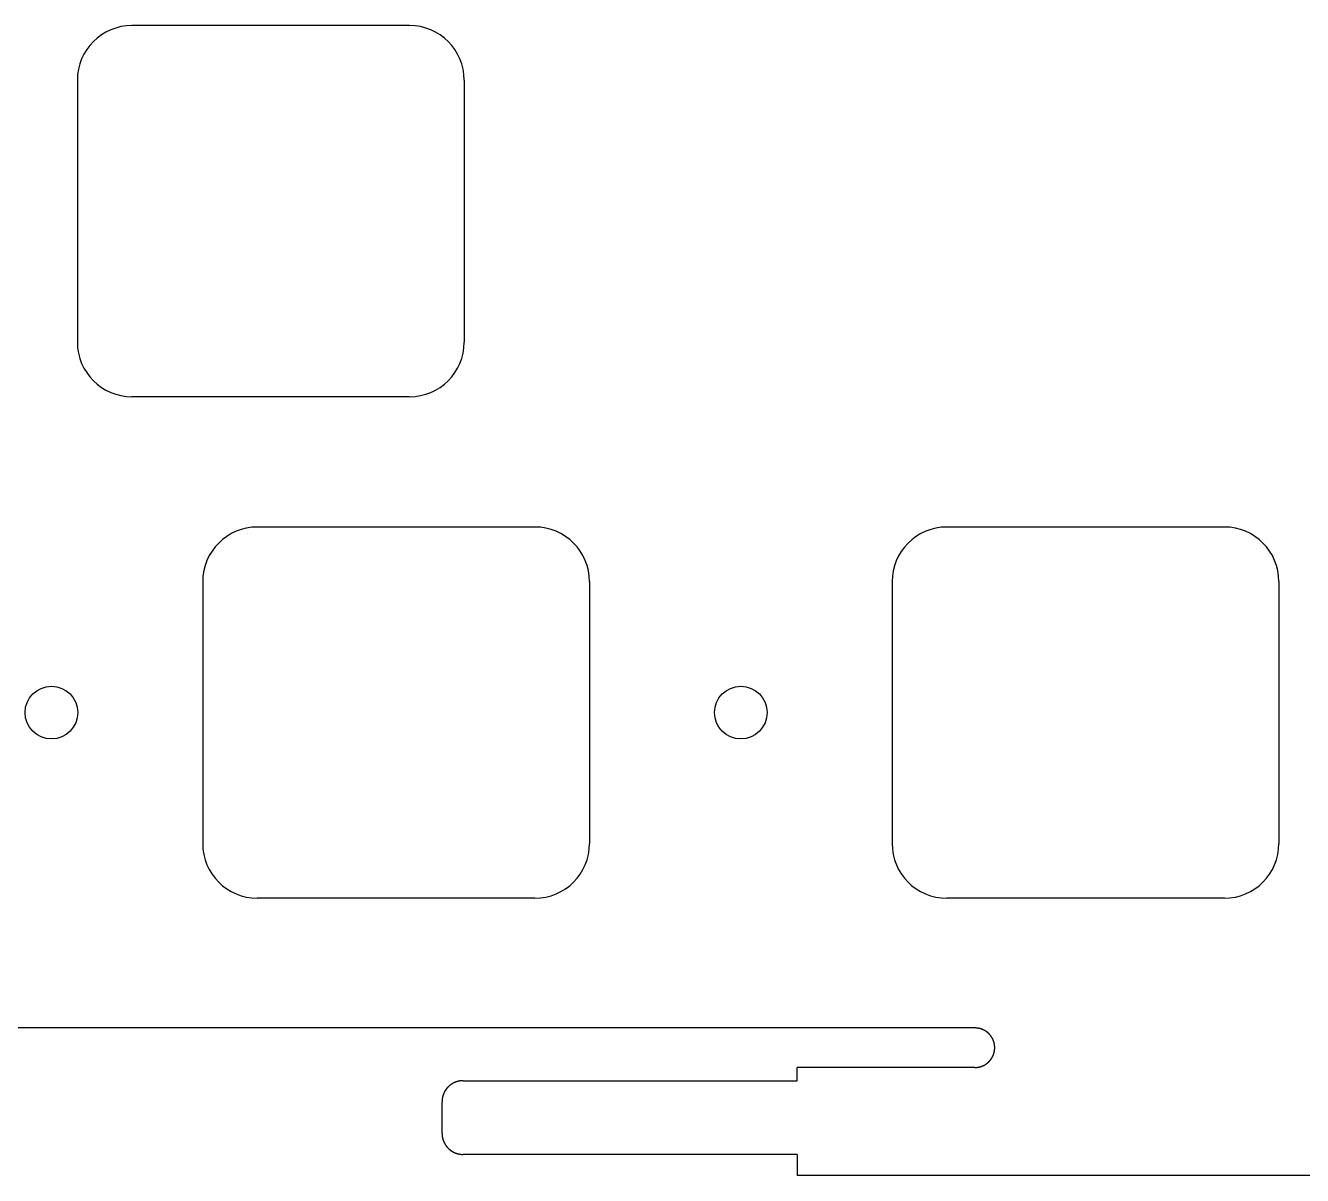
# Model space of a CAD drawing. Header units: millimetres. Extents: x -11 to 340, y -118 to 18.
# Drawn here: x 250.24 to 298.76, y -117.6 to -73.91 of the extents above; entities that cross this region are included whole.
import ezdxf

# ---------------------------------------------------------------- set-up
doc = ezdxf.new("R2010")
doc.units = ezdxf.units.MM
doc.header["$MEASUREMENT"] = 0
doc.layers.add('BLACK', color=7, linetype='CONTINUOUS')

msp = doc.modelspace()

# ---------------------------------------------------------------- linework, layer by layer
at = {"layer": 'BLACK', "linetype": 'Continuous'}
for p, q in [((264.83125, -73.9125), (254.281249, -73.9125)), ((252.20625, -75.9875), (252.20625, -85.937501)), ((266.90625, -75.9875), (266.90625, -85.9375)), ((264.83125, -88.0125), (254.28125, -88.0125)), ((269.59375, -92.9625), (259.043749, -92.9625)), ((285.237501, -92.962502), (285.237501, -92.9625)), ((295.7875, -92.9625), (285.237501, -92.9625)), ((256.96875, -95.0375), (256.96875, -104.987501)), ((271.66875, -95.0375), (271.66875, -104.9875)), ((283.162501, -95.0375), (283.162501, -104.9875)), ((297.862501, -95.0375), (297.862501, -104.9875)), ((269.59375, -107.0625), (259.04375, -107.0625)), ((295.787501, -107.0625), (285.2375, -107.0625)), ((295.787501, -107.062501), (295.787501, -107.0625)), ((286.3125, -111.9925), (221.893425, -111.9925)), ((286.313297, -111.9925), (286.3125, -111.9925)), ((286.317214, -111.992515), (286.313297, -111.9925)), ((286.321127, -111.992549), (286.317214, -111.992515)), ((286.325039, -111.992603), (286.321127, -111.992549)), ((286.328947, -111.992677), (286.325039, -111.992603)), ((286.332854, -111.992771), (286.328947, -111.992677)), ((286.336757, -111.992885), (286.332854, -111.992771)), ((286.340659, -111.993019), (286.336757, -111.992885)), ((286.344556, -111.993173), (286.340659, -111.993019)), ((286.348454, -111.993347), (286.344556, -111.993173)), ((286.352346, -111.99354), (286.348454, -111.993347)), ((286.356237, -111.993754), (286.352346, -111.99354)), ((286.360123, -111.993988), (286.356237, -111.993754)), ((286.364009, -111.994241), (286.360123, -111.993988)), ((286.36789, -111.994514), (286.364009, -111.994241)), ((286.37177, -111.994808), (286.36789, -111.994514)), ((286.375644, -111.995121), (286.37177, -111.994808)), ((286.379518, -111.995453), (286.375644, -111.995121)), ((286.383386, -111.995806), (286.379518, -111.995453)), ((286.387253, -111.996179), (286.383386, -111.995806)), ((286.391114, -111.996571), (286.387253, -111.996179)), ((286.394975, -111.996983), (286.391114, -111.996571)), ((286.39883, -111.997415), (286.394975, -111.996983)), ((286.402683, -111.997866), (286.39883, -111.997415)), ((286.406531, -111.998338), (286.402683, -111.997866)), ((286.410378, -111.998829), (286.406531, -111.998338)), ((286.414218, -111.99934), (286.410378, -111.998829)), ((286.418058, -111.99987), (286.414218, -111.99934)), ((286.421891, -112.00042), (286.418058, -111.99987)), ((286.425722, -112.00099), (286.421891, -112.00042)), ((286.429548, -112.00158), (286.425722, -112.00099)), ((286.433371, -112.002189), (286.429548, -112.00158)), ((286.437189, -112.002818), (286.433371, -112.002189)), ((286.441004, -112.003466), (286.437189, -112.002818)), ((286.444813, -112.004134), (286.441004, -112.003466)), ((286.448621, -112.004822), (286.444813, -112.004134)), ((286.452421, -112.005529), (286.448621, -112.004822)), ((286.45622, -112.006256), (286.452421, -112.005529)), ((286.460012, -112.007002), (286.45622, -112.006256)), ((286.463801, -112.007768), (286.460012, -112.007002)), ((286.467584, -112.008553), (286.463801, -112.007768)), ((286.471365, -112.009358), (286.467584, -112.008553)), ((286.475138, -112.010182), (286.471365, -112.009358)), ((286.478909, -112.011026), (286.475138, -112.010182)), ((286.482673, -112.011889), (286.478909, -112.011026)), ((286.486434, -112.012772), (286.482673, -112.011889)), ((286.490188, -112.013674), (286.486434, -112.012772)), ((286.49394, -112.014596), (286.490188, -112.013674)), ((286.497683, -112.015536), (286.49394, -112.014596)), ((286.501424, -112.016496), (286.497683, -112.015536)), ((286.505158, -112.017476), (286.501424, -112.016496)), ((286.508888, -112.018475), (286.505158, -112.017476)), ((286.512611, -112.019492), (286.508888, -112.018475)), ((286.51633, -112.02053), (286.512611, -112.019492)), ((286.520042, -112.021586), (286.51633, -112.02053)), ((286.52375, -112.022662), (286.520042, -112.021586)), ((286.52745, -112.023757), (286.52375, -112.022662)), ((286.531147, -112.024871), (286.52745, -112.023757)), ((286.534836, -112.026004), (286.531147, -112.024871)), ((286.538521, -112.027157), (286.534836, -112.026004)), ((286.542197, -112.028328), (286.538521, -112.027157)), ((286.54587, -112.029519), (286.542197, -112.028328)), ((286.549535, -112.030728), (286.54587, -112.029519)), ((286.553195, -112.031957), (286.549535, -112.030728)), ((286.556847, -112.033204), (286.553195, -112.031957)), ((286.560494, -112.034471), (286.556847, -112.033204)), ((286.564133, -112.035756), (286.560494, -112.034471)), ((286.567768, -112.037061), (286.564133, -112.035756)), ((286.571394, -112.038384), (286.567768, -112.037061)), ((286.575015, -112.039726), (286.571394, -112.038384)), ((286.578627, -112.041087), (286.575015, -112.039726)), ((286.582234, -112.042467), (286.578627, -112.041087)), ((286.585832, -112.043865), (286.582234, -112.042467)), ((286.589426, -112.045282), (286.585832, -112.043865)), ((286.59301, -112.046718), (286.589426, -112.045282)), ((286.596588, -112.048173), (286.59301, -112.046718)), ((286.600158, -112.049646), (286.596588, -112.048173)), ((286.603722, -112.051138), (286.600158, -112.049646)), ((286.607277, -112.052648), (286.603722, -112.051138)), ((286.610826, -112.054177), (286.607277, -112.052648)), ((286.614365, -112.055724), (286.610826, -112.054177)), ((286.617899, -112.057291), (286.614365, -112.055724)), ((286.621422, -112.058875), (286.617899, -112.057291)), ((286.62494, -112.060478), (286.621422, -112.058875)), ((286.628448, -112.062098), (286.62494, -112.060478)), ((286.63195, -112.063738), (286.628448, -112.062098)), ((286.635441, -112.065395), (286.63195, -112.063738)), ((286.638926, -112.067072), (286.635441, -112.065395)), ((286.642401, -112.068765), (286.638926, -112.067072)), ((286.645869, -112.070478), (286.642401, -112.068765)), ((286.649327, -112.072208), (286.645869, -112.070478)), ((286.652778, -112.073957), (286.649327, -112.072208)), ((286.656219, -112.075723), (286.652778, -112.073957)), ((286.659653, -112.077507), (286.656219, -112.075723)), ((286.663076, -112.079309), (286.659653, -112.077507)), ((286.666491, -112.08113), (286.663076, -112.079309)), ((286.669896, -112.082967), (286.666491, -112.08113)), ((286.673293, -112.084824), (286.669896, -112.082967)), ((286.67668, -112.086697), (286.673293, -112.084824)), ((286.680058, -112.088588), (286.67668, -112.086697)), ((286.683426, -112.090497), (286.680058, -112.088588)), ((286.686786, -112.092424), (286.683426, -112.090497)), ((286.690134, -112.094368), (286.686786, -112.092424)), ((286.693474, -112.096329), (286.690134, -112.094368)), ((286.696803, -112.098308), (286.693474, -112.096329)), ((286.700124, -112.100305), (286.696803, -112.098308)), ((286.703433, -112.102318), (286.700124, -112.100305)), ((286.706733, -112.10435), (286.703433, -112.102318)), ((286.710022, -112.106398), (286.706733, -112.10435)), ((286.713302, -112.108463), (286.710022, -112.106398)), ((286.71657, -112.110546), (286.713302, -112.108463)), ((286.719829, -112.112646), (286.71657, -112.110546)), ((286.723077, -112.114762), (286.719829, -112.112646)), ((286.726314, -112.116896), (286.723077, -112.114762)), ((286.72954, -112.119046), (286.726314, -112.116896)), ((286.732756, -112.121214), (286.72954, -112.119046)), ((286.735961, -112.123398), (286.732756, -112.121214)), ((286.739155, -112.125599), (286.735961, -112.123398)), ((286.742337, -112.127816), (286.739155, -112.125599)), ((286.745509, -112.13005), (286.742337, -112.127816)), ((286.748669, -112.1323), (286.745509, -112.13005)), ((286.751818, -112.134568), (286.748669, -112.1323)), ((286.754955, -112.136851), (286.751818, -112.134568)), ((286.758081, -112.139151), (286.754955, -112.136851)), ((286.761195, -112.141467), (286.758081, -112.139151)), ((286.764297, -112.143799), (286.761195, -112.141467)), ((286.767388, -112.146148), (286.764297, -112.143799)), ((286.770467, -112.148512), (286.767388, -112.146148)), ((286.773533, -112.150893), (286.770467, -112.148512)), ((286.776588, -112.153289), (286.773533, -112.150893)), ((286.77963, -112.155701), (286.776588, -112.153289)), ((286.78266, -112.15813), (286.77963, -112.155701)), ((286.785677, -112.160573), (286.78266, -112.15813)), ((286.788683, -112.163033), (286.785677, -112.160573)), ((286.791675, -112.165508), (286.788683, -112.163033)), ((286.794655, -112.167998), (286.791675, -112.165508)), ((286.797623, -112.170504), (286.794655, -112.167998)), ((286.800577, -112.173026), (286.797623, -112.170504)), ((286.803519, -112.175562), (286.800577, -112.173026)), ((286.806447, -112.178114), (286.803519, -112.175562)), ((286.809363, -112.180681), (286.806447, -112.178114)), ((286.812265, -112.183263), (286.809363, -112.180681)), ((286.815154, -112.18586), (286.812265, -112.183263)), ((286.81803, -112.188472), (286.815154, -112.18586)), ((286.820892, -112.191099), (286.81803, -112.188472)), ((286.823741, -112.19374), (286.820892, -112.191099)), ((286.826576, -112.196397), (286.823741, -112.19374)), ((286.829398, -112.199067), (286.826576, -112.196397)), ((286.832205, -112.201753), (286.829398, -112.199067)), ((286.834999, -112.204452), (286.832205, -112.201753)), ((286.837779, -112.207166), (286.834999, -112.204452)), ((286.840545, -112.209895), (286.837779, -112.207166)), ((286.843297, -112.212637), (286.840545, -112.209895)), ((286.848758, -112.218165), (286.843297, -112.212637)), ((286.854162, -112.223748), (286.848758, -112.218165)), ((286.859508, -112.229386), (286.854162, -112.223748)), ((286.864795, -112.235078), (286.859508, -112.229386)), ((286.870022, -112.240824), (286.864795, -112.235078)), ((286.87519, -112.246624), (286.870022, -112.240824)), ((286.880298, -112.252475), (286.87519, -112.246624)), ((286.885344, -112.258379), (286.880298, -112.252475)), ((286.890329, -112.264333), (286.885344, -112.258379)), ((286.895251, -112.270337), (286.890329, -112.264333)), ((286.900111, -112.276391), (286.895251, -112.270337)), ((286.904907, -112.282494), (286.900111, -112.276391)), ((286.90964, -112.288645), (286.904907, -112.282494)), ((286.914307, -112.294843), (286.90964, -112.288645)), ((286.91891, -112.301087), (286.914307, -112.294843)), ((286.923448, -112.307378), (286.91891, -112.301087)), ((286.927919, -112.313714), (286.923448, -112.307378)), ((286.932324, -112.320094), (286.927919, -112.313714)), ((286.936662, -112.326517), (286.932324, -112.320094)), ((286.940932, -112.332984), (286.936662, -112.326517)), ((286.945134, -112.339493), (286.940932, -112.332984)), ((286.949269, -112.346044), (286.945134, -112.339493)), ((286.953334, -112.352635), (286.949269, -112.346044)), ((286.95733, -112.359266), (286.953334, -112.352635)), ((286.961256, -112.365936), (286.95733, -112.359266)), ((286.965113, -112.372645), (286.961256, -112.365936)), ((286.968899, -112.379392), (286.965113, -112.372645)), ((286.972614, -112.386176), (286.968899, -112.379392)), ((286.976257, -112.392996), (286.972614, -112.386176)), ((286.97983, -112.399852), (286.976257, -112.392996)), ((286.98333, -112.406743), (286.97983, -112.399852)), ((286.986758, -112.413668), (286.98333, -112.406743)), ((286.990114, -112.420627), (286.986758, -112.413668)), ((286.993396, -112.427618), (286.990114, -112.420627)), ((286.996606, -112.434642), (286.993396, -112.427618)), ((286.999742, -112.441697), (286.996606, -112.434642)), ((287.002804, -112.448782), (286.999742, -112.441697)), ((287.005792, -112.455898), (287.002804, -112.448782)), ((287.008706, -112.463043), (287.005792, -112.455898)), ((287.011545, -112.470217), (287.008706, -112.463043)), ((287.014309, -112.477419), (287.011545, -112.470217)), ((287.016999, -112.484648), (287.014309, -112.477419)), ((287.019612, -112.491903), (287.016999, -112.484648)), ((287.022151, -112.499185), (287.019612, -112.491903)), ((287.024613, -112.506493), (287.022151, -112.499185)), ((287.027, -112.513825), (287.024613, -112.506493)), ((287.02931, -112.521181), (287.027, -112.513825)), ((287.031545, -112.528561), (287.02931, -112.521181)), ((287.033702, -112.535964), (287.031545, -112.528561)), ((287.035783, -112.543389), (287.033702, -112.535964)), ((287.037787, -112.550836), (287.035783, -112.543389)), ((287.039714, -112.558304), (287.037787, -112.550836)), ((287.041564, -112.565792), (287.039714, -112.558304)), ((286.996125, -113.051423), (286.997709, -113.047899)), ((286.997709, -113.047899), (286.999276, -113.044365)), ((286.999276, -113.044365), (287.000823, -113.040826)), ((287.000823, -113.040826), (287.002352, -113.037277)), ((287.002352, -113.037277), (287.003862, -113.033722)), ((287.003862, -113.033722), (287.005354, -113.030158)), ((287.005354, -113.030158), (287.006827, -113.026589)), ((287.006827, -113.026589), (287.008282, -113.02301)), ((287.008282, -113.02301), (287.009718, -113.019426)), ((287.009718, -113.019426), (287.011135, -113.015833)), ((287.011135, -113.015833), (287.012533, -113.012234)), ((287.012533, -113.012234), (287.013913, -113.008627)), ((287.013913, -113.008627), (287.015274, -113.005015)), ((287.015274, -113.005015), (287.016616, -113.001394)), ((287.016616, -113.001394), (287.017939, -112.997768)), ((287.017939, -112.997768), (287.019244, -112.994134)), ((287.019244, -112.994134), (287.020529, -112.990495)), ((287.020529, -112.990495), (287.021796, -112.986847)), ((287.021796, -112.986847), (287.023043, -112.983195)), ((287.023043, -112.983195), (287.024272, -112.979535)), ((287.024272, -112.979535), (287.025481, -112.975871)), ((287.025481, -112.975871), (287.026672, -112.972198)), ((287.026672, -112.972198), (287.027843, -112.968521)), ((287.027843, -112.968521), (287.028996, -112.964836)), ((287.028996, -112.964836), (287.030129, -112.961148)), ((287.030129, -112.961148), (287.031243, -112.957451)), ((287.031243, -112.957451), (287.032338, -112.95375)), ((287.032338, -112.95375), (287.033414, -112.950042)), ((287.033414, -112.950042), (287.03447, -112.946331)), ((287.03447, -112.946331), (287.035508, -112.942611)), ((287.035508, -112.942611), (287.036525, -112.938888)), ((287.036525, -112.938888), (287.037524, -112.935158)), ((287.037524, -112.935158), (287.038504, -112.931425)), ((287.038504, -112.931425), (287.039464, -112.927684)), ((287.039464, -112.927684), (287.040404, -112.92394)), ((287.040404, -112.92394), (287.041326, -112.920189)), ((287.041326, -112.920189), (287.042228, -112.916435)), ((287.043336, -112.573301), (287.041564, -112.565792)), ((287.042228, -112.916435), (287.043111, -112.912673)), ((287.043111, -112.912673), (287.043974, -112.908909)), ((287.045031, -112.580829), (287.043336, -112.573301)), ((287.043974, -112.908909), (287.044818, -112.905138)), ((287.044818, -112.905138), (287.045642, -112.901365)), ((287.046648, -112.588376), (287.045031, -112.580829)), ((287.045642, -112.901365), (287.046447, -112.897584)), ((287.046447, -112.897584), (287.047232, -112.893802)), ((287.048187, -112.595941), (287.046648, -112.588376)), ((287.047232, -112.893802), (287.047998, -112.890012)), ((287.047998, -112.890012), (287.048744, -112.88622)), ((287.049649, -112.603524), (287.048187, -112.595941)), ((287.048744, -112.88622), (287.049471, -112.882421)), ((287.049471, -112.882421), (287.050178, -112.878621)), ((287.051032, -112.611124), (287.049649, -112.603524)), ((287.050178, -112.878621), (287.050866, -112.874814)), ((287.050866, -112.874814), (287.051534, -112.871005)), ((287.052337, -112.618741), (287.051032, -112.611124)), ((287.051534, -112.871005), (287.052182, -112.867189)), ((287.052182, -112.867189), (287.052811, -112.863372)), ((287.053564, -112.626375), (287.052337, -112.618741)), ((287.052811, -112.863372), (287.05342, -112.859548)), ((287.05342, -112.859548), (287.05401, -112.855723)), ((287.054713, -112.634024), (287.053564, -112.626375)), ((287.05401, -112.855723), (287.05458, -112.851891)), ((287.05458, -112.851891), (287.05513, -112.848058)), ((287.055783, -112.641688), (287.054713, -112.634024)), ((287.05513, -112.848058), (287.05566, -112.844219)), ((287.05566, -112.844219), (287.056171, -112.840378)), ((287.056774, -112.649367), (287.055783, -112.641688)), ((287.056171, -112.840378), (287.056662, -112.836531)), ((287.056662, -112.836531), (287.057134, -112.832684)), ((287.057687, -112.65706), (287.056774, -112.649367)), ((287.057134, -112.832684), (287.057585, -112.82883)), ((287.057585, -112.82883), (287.058017, -112.824975)), ((287.058521, -112.664768), (287.057687, -112.65706)), ((287.058017, -112.824975), (287.058429, -112.821115)), ((287.058429, -112.821115), (287.058821, -112.817253)), ((287.059275, -112.672488), (287.058521, -112.664768)), ((287.058821, -112.817253), (287.059194, -112.813386)), ((287.059194, -112.813386), (287.059547, -112.809518)), ((287.059951, -112.680221), (287.059275, -112.672488)), ((287.059547, -112.809518), (287.059879, -112.805644)), ((287.059879, -112.805644), (287.060192, -112.80177)), ((287.060548, -112.687967), (287.059951, -112.680221)), ((287.060192, -112.80177), (287.060486, -112.79789)), ((287.060486, -112.79789), (287.060759, -112.794009)), ((287.061065, -112.695725), (287.060548, -112.687967)), ((287.060759, -112.794009), (287.061012, -112.790124)), ((287.061012, -112.790124), (287.061246, -112.786237)), ((287.061503, -112.703494), (287.061065, -112.695725)), ((287.061246, -112.786237), (287.06146, -112.782346)), ((287.06146, -112.782346), (287.061653, -112.778454)), ((287.061862, -112.711275), (287.061503, -112.703494)), ((287.061653, -112.778454), (287.061827, -112.774557)), ((287.061827, -112.774557), (287.061981, -112.770659)), ((287.062141, -112.719066), (287.061862, -112.711275)), ((287.061981, -112.770659), (287.062115, -112.766757)), ((287.062115, -112.766757), (287.062229, -112.762854)), ((287.06234, -112.726868), (287.062141, -112.719066)), ((287.062229, -112.762854), (287.062323, -112.758947)), ((287.062323, -112.758947), (287.062397, -112.755039)), ((287.06246, -112.734679), (287.06234, -112.726868)), ((287.062397, -112.755039), (287.062451, -112.751127)), ((287.062451, -112.751127), (287.062485, -112.747214)), ((287.0625, -112.7425), (287.06246, -112.734679)), ((287.062485, -112.747214), (287.0625, -112.743296)), ((287.0625, -112.743296), (287.0625, -112.7425)), ((279.5625, -113.995029), (279.5625, -113.4925)), ((286.3125, -113.4925), (279.5625, -113.4925)), ((286.3125, -113.4925), (286.320321, -113.49246)), ((286.320321, -113.49246), (286.328132, -113.49234)), ((286.328132, -113.49234), (286.335934, -113.492141)), ((286.335934, -113.492141), (286.343725, -113.491862)), ((286.343725, -113.491862), (286.351506, -113.491503)), ((286.351506, -113.491503), (286.359275, -113.491065)), ((286.359275, -113.491065), (286.367033, -113.490548)), ((286.367033, -113.490548), (286.374779, -113.489951)), ((286.374779, -113.489951), (286.382512, -113.489275)), ((286.382512, -113.489275), (286.390233, -113.488521)), ((286.390233, -113.488521), (286.39794, -113.487687)), ((286.39794, -113.487687), (286.405633, -113.486774)), ((286.405633, -113.486774), (286.413312, -113.485783)), ((286.413312, -113.485783), (286.420976, -113.484713)), ((286.420976, -113.484713), (286.428626, -113.483564)), ((286.428626, -113.483564), (286.436259, -113.482337)), ((286.436259, -113.482337), (286.443876, -113.481032)), ((286.443876, -113.481032), (286.451476, -113.479649)), ((286.451476, -113.479649), (286.459059, -113.478187)), ((286.459059, -113.478187), (286.466625, -113.476648)), ((286.466625, -113.476648), (286.474172, -113.475031)), ((286.474172, -113.475031), (286.4817, -113.473336)), ((286.4817, -113.473336), (286.489208, -113.471564)), ((286.489208, -113.471564), (286.496697, -113.469714)), ((286.496697, -113.469714), (286.504165, -113.467787)), ((286.504165, -113.467787), (286.511612, -113.465783)), ((286.511612, -113.465783), (286.519037, -113.463702)), ((286.519037, -113.463702), (286.526439, -113.461545)), ((286.526439, -113.461545), (286.533819, -113.459311)), ((286.533819, -113.459311), (286.541176, -113.457)), ((286.541176, -113.457), (286.548508, -113.454613)), ((286.548508, -113.454613), (286.555815, -113.452151)), ((286.555815, -113.452151), (286.563097, -113.449612)), ((286.563097, -113.449612), (286.570353, -113.446999)), ((286.570353, -113.446999), (286.577582, -113.444309)), ((286.577582, -113.444309), (286.584784, -113.441545)), ((286.584784, -113.441545), (286.591957, -113.438706)), ((286.591957, -113.438706), (286.599102, -113.435792)), ((286.599102, -113.435792), (286.606218, -113.432804)), ((286.606218, -113.432804), (286.613304, -113.429742)), ((286.613304, -113.429742), (286.620359, -113.426606)), ((286.620359, -113.426606), (286.627382, -113.423397)), ((286.627382, -113.423397), (286.634373, -113.420114)), ((286.634373, -113.420114), (286.641332, -113.416758)), ((286.641332, -113.416758), (286.648257, -113.41333)), ((286.648257, -113.41333), (286.655148, -113.40983)), ((286.655148, -113.40983), (286.662004, -113.406258)), ((286.662004, -113.406258), (286.668824, -113.402614)), ((286.668824, -113.402614), (286.675608, -113.398899)), ((286.675608, -113.398899), (286.682355, -113.395113)), ((286.682355, -113.395113), (286.689064, -113.391256)), ((286.689064, -113.391256), (286.695734, -113.38733)), ((286.695734, -113.38733), (286.702366, -113.383334)), ((286.702366, -113.383334), (286.708957, -113.379269)), ((286.708957, -113.379269), (286.715507, -113.375135)), ((286.715507, -113.375135), (286.722016, -113.370932)), ((286.722016, -113.370932), (286.728483, -113.366662)), ((286.728483, -113.366662), (286.734907, -113.362324)), ((286.734907, -113.362324), (286.741287, -113.357919)), ((286.741287, -113.357919), (286.747622, -113.353448)), ((286.747622, -113.353448), (286.753913, -113.34891)), ((286.753913, -113.34891), (286.760158, -113.344308)), ((286.760158, -113.344308), (286.766356, -113.33964)), ((286.766356, -113.33964), (286.772506, -113.334907)), ((286.772506, -113.334907), (286.778609, -113.330111)), ((286.778609, -113.330111), (286.784663, -113.325252)), ((286.784663, -113.325252), (286.790667, -113.320329)), ((286.790667, -113.320329), (286.796622, -113.315344)), ((286.796622, -113.315344), (286.802525, -113.310298)), ((286.802525, -113.310298), (286.808376, -113.305191)), ((286.808376, -113.305191), (286.814176, -113.300023)), ((286.814176, -113.300023), (286.819922, -113.294795)), ((286.819922, -113.294795), (286.825614, -113.289508)), ((286.825614, -113.289508), (286.831253, -113.284162)), ((286.831253, -113.284162), (286.836836, -113.278758)), ((286.836836, -113.278758), (286.842363, -113.273297)), ((286.842363, -113.273297), (286.845105, -113.270545)), ((286.845105, -113.270545), (286.847834, -113.267779)), ((286.847834, -113.267779), (286.850548, -113.264999)), ((286.850548, -113.264999), (286.853248, -113.262206)), ((286.853248, -113.262206), (286.855933, -113.259398)), ((286.855933, -113.259398), (286.858604, -113.256576)), ((286.858604, -113.256576), (286.86126, -113.253741)), ((286.86126, -113.253741), (286.863901, -113.250892)), ((286.863901, -113.250892), (286.866528, -113.24803)), ((286.866528, -113.24803), (286.86914, -113.245154)), ((286.86914, -113.245154), (286.871737, -113.242265)), ((286.871737, -113.242265), (286.874319, -113.239363)), ((286.874319, -113.239363), (286.876886, -113.236448)), ((286.876886, -113.236448), (286.879438, -113.233519)), ((286.879438, -113.233519), (286.881974, -113.230577)), ((286.881974, -113.230577), (286.884496, -113.227623)), ((286.884496, -113.227623), (286.887002, -113.224656)), ((286.887002, -113.224656), (286.889492, -113.221676)), ((286.889492, -113.221676), (286.891967, -113.218683)), ((286.891967, -113.218683), (286.894427, -113.215678)), ((286.894427, -113.215678), (286.89687, -113.21266)), ((286.89687, -113.21266), (286.899299, -113.20963)), ((286.899299, -113.20963), (286.901711, -113.206588)), ((286.901711, -113.206588), (286.904107, -113.203533)), ((286.904107, -113.203533), (286.906488, -113.200467)), ((286.906488, -113.200467), (286.908852, -113.197388)), ((286.908852, -113.197388), (286.911201, -113.194298)), ((286.911201, -113.194298), (286.913533, -113.191195)), ((286.913533, -113.191195), (286.915849, -113.188081)), ((286.915849, -113.188081), (286.918149, -113.184955)), ((286.918149, -113.184955), (286.920432, -113.181818)), ((286.920432, -113.181818), (286.9227, -113.178669)), ((286.9227, -113.178669), (286.92495, -113.175509)), ((286.92495, -113.175509), (286.927184, -113.172337)), ((286.927184, -113.172337), (286.929401, -113.169155)), ((286.929401, -113.169155), (286.931603, -113.165961)), ((286.931603, -113.165961), (286.933786, -113.162757)), ((286.933786, -113.162757), (286.935954, -113.159541)), ((286.935954, -113.159541), (286.938104, -113.156315)), ((286.938104, -113.156315), (286.940238, -113.153077)), ((286.940238, -113.153077), (286.942354, -113.14983)), ((286.942354, -113.14983), (286.944454, -113.146571)), ((286.944454, -113.146571), (286.946537, -113.143302)), ((286.946537, -113.143302), (286.948602, -113.140023)), ((286.948602, -113.140023), (286.95065, -113.136734)), ((286.95065, -113.136734), (286.952682, -113.133433)), ((286.952682, -113.133433), (286.954695, -113.130124)), ((286.954695, -113.130124), (286.956692, -113.126804)), ((286.956692, -113.126804), (286.958671, -113.123475)), ((286.958671, -113.123475), (286.960632, -113.120134)), ((286.960632, -113.120134), (286.962576, -113.116786)), ((286.962576, -113.116786), (286.964503, -113.113426)), ((286.964503, -113.113426), (286.966412, -113.110059)), ((286.966412, -113.110059), (286.968303, -113.10668)), ((286.968303, -113.10668), (286.970176, -113.103294)), ((286.970176, -113.103294), (286.972033, -113.099896)), ((286.972033, -113.099896), (286.97387, -113.096491)), ((286.97387, -113.096491), (286.975691, -113.093076)), ((286.975691, -113.093076), (286.977493, -113.089653)), ((286.977493, -113.089653), (286.979277, -113.08622)), ((286.979277, -113.08622), (286.981043, -113.082779)), ((286.981043, -113.082779), (286.982792, -113.079328)), ((286.982792, -113.079328), (286.984522, -113.07587)), ((286.984522, -113.07587), (286.986235, -113.072402)), ((286.986235, -113.072402), (286.987928, -113.068927)), ((286.987928, -113.068927), (286.989605, -113.065442)), ((286.989605, -113.065442), (286.991262, -113.06195)), ((286.991262, -113.06195), (286.992902, -113.058448)), ((286.992902, -113.058448), (286.994522, -113.05494)), ((286.994522, -113.05494), (286.996125, -113.051423)), ((266.672106, -114.017824), (266.664376, -114.019752)), ((266.679856, -114.015973), (266.672106, -114.017824)), ((266.687625, -114.0142), (266.679856, -114.015973)), ((266.695414, -114.012504), (266.687625, -114.0142)), ((266.70322, -114.010886), (266.695414, -114.012504)), ((266.711045, -114.009346), (266.70322, -114.010886)), ((266.718888, -114.007884), (266.711045, -114.009346)), ((266.726747, -114.0065), (266.718888, -114.007884)), ((266.734623, -114.005194), (266.726747, -114.0065)), ((266.742515, -114.003967), (266.734623, -114.005194)), ((266.750422, -114.002818), (266.742515, -114.003967)), ((266.758345, -114.001748), (266.750422, -114.002818)), ((266.766282, -114.000756), (266.758345, -114.001748)), ((266.774233, -113.999843), (266.766282, -114.000756)), ((266.782197, -113.999009), (266.774233, -113.999843)), ((266.790175, -113.998254), (266.782197, -113.999009)), ((266.798166, -113.997578), (266.790175, -113.998254)), ((266.806169, -113.996982), (266.798166, -113.997578)), ((266.814184, -113.996464), (266.806169, -113.996982)), ((266.82221, -113.996026), (266.814184, -113.996464)), ((266.830248, -113.995667), (266.82221, -113.996026)), ((266.838296, -113.995388), (266.830248, -113.995667)), ((266.846354, -113.995189), (266.838296, -113.995388)), ((266.854422, -113.995069), (266.846354, -113.995189)), ((266.8625, -113.995029), (266.854422, -113.995069)), ((266.8625, -113.995029), (279.5625, -113.995029)), ((266.118176, -114.501221), (266.116719, -114.504935)), ((266.11965, -114.497516), (266.118176, -114.501221)), ((266.121144, -114.493817), (266.11965, -114.497516)), ((266.122656, -114.490126), (266.121144, -114.493817)), ((266.124187, -114.486441), (266.122656, -114.490126)), ((266.125736, -114.482766), (266.124187, -114.486441)), ((266.127304, -114.479096), (266.125736, -114.482766)), ((266.12889, -114.475436), (266.127304, -114.479096)), ((266.130495, -114.471781), (266.12889, -114.475436)), ((266.132118, -114.468136), (266.130495, -114.471781)), ((266.13376, -114.464497), (266.132118, -114.468136)), ((266.13542, -114.460868), (266.13376, -114.464497)), ((266.137098, -114.457245), (266.13542, -114.460868)), ((266.138795, -114.453632), (266.137098, -114.457245)), ((266.14051, -114.450026), (266.138795, -114.453632)), ((266.142243, -114.44643), (266.14051, -114.450026)), ((266.143995, -114.44284), (266.142243, -114.44643)), ((266.145764, -114.43926), (266.143995, -114.44284)), ((266.147552, -114.435687), (266.145764, -114.43926)), ((266.149357, -114.432125), (266.147552, -114.435687)), ((266.151181, -114.428569), (266.149357, -114.432125)), ((266.153022, -114.425024), (266.151181, -114.428569)), ((266.154882, -114.421487), (266.153022, -114.425024)), ((266.15676, -114.41796), (266.154882, -114.421487)), ((266.158655, -114.41444), (266.15676, -114.41796)), ((266.160568, -114.410931), (266.158655, -114.41444)), ((266.162499, -114.40743), (266.160568, -114.410931)), ((266.164448, -114.40394), (266.162499, -114.40743)), ((266.166414, -114.400457), (266.164448, -114.40394)), ((266.168398, -114.396986), (266.166414, -114.400457)), ((266.1704, -114.393523), (266.168398, -114.396986)), ((266.172418, -114.390071), (266.1704, -114.393523)), ((266.174455, -114.386627), (266.172418, -114.390071)), ((266.176509, -114.383194), (266.174455, -114.386627)), ((266.17858, -114.379771), (266.176509, -114.383194)), ((266.180668, -114.376358), (266.17858, -114.379771)), ((266.182775, -114.372954), (266.180668, -114.376358)), ((266.184897, -114.369562), (266.182775, -114.372954)), ((266.187038, -114.366179), (266.184897, -114.369562)), ((266.189195, -114.362807), (266.187038, -114.366179)), ((266.191369, -114.359445), (266.189195, -114.362807)), ((266.19356, -114.356095), (266.191369, -114.359445)), ((266.195769, -114.352754), (266.19356, -114.356095)), ((266.197994, -114.349425), (266.195769, -114.352754)), ((266.200236, -114.346105), (266.197994, -114.349425)), ((266.202495, -114.342798), (266.200236, -114.346105)), ((266.20477, -114.339501), (266.202495, -114.342798)), ((266.207062, -114.336215), (266.20477, -114.339501)), ((266.209371, -114.33294), (266.207062, -114.336215)), ((266.211696, -114.329678), (266.209371, -114.33294)), ((266.214038, -114.326425), (266.211696, -114.329678)), ((266.216396, -114.323185), (266.214038, -114.326425)), ((266.21877, -114.319956), (266.216396, -114.323185)), ((266.221161, -114.316739), (266.21877, -114.319956)), ((266.223568, -114.313534), (266.221161, -114.316739)), ((266.225991, -114.31034), (266.223568, -114.313534)), ((266.22843, -114.307158), (266.225991, -114.31034)), ((266.230885, -114.303989), (266.22843, -114.307158)), ((266.233356, -114.300831), (266.230885, -114.303989)), ((266.235843, -114.297686), (266.233356, -114.300831)), ((266.238346, -114.294552), (266.235843, -114.297686)), ((266.240864, -114.291432), (266.238346, -114.294552)), ((266.243399, -114.288323), (266.240864, -114.291432)), ((266.245948, -114.285227), (266.243399, -114.288323)), ((266.248514, -114.282144), (266.245948, -114.285227)), ((266.251094, -114.279073), (266.248514, -114.282144)), ((266.253691, -114.276015), (266.251094, -114.279073)), ((266.256302, -114.27297), (266.253691, -114.276015)), ((266.258929, -114.269938), (266.256302, -114.27297)), ((266.261571, -114.266919), (266.258929, -114.269938)), ((266.264228, -114.263913), (266.261571, -114.266919)), ((266.2669, -114.26092), (266.264228, -114.263913)), ((266.269587, -114.257941), (266.2669, -114.26092)), ((266.272289, -114.254975), (266.269587, -114.257941)), ((266.275006, -114.252022), (266.272289, -114.254975)), ((266.277738, -114.249083), (266.275006, -114.252022)), ((266.280484, -114.246158), (266.277738, -114.249083)), ((266.283244, -114.243246), (266.280484, -114.246158)), ((266.28602, -114.240348), (266.283244, -114.243246)), ((266.288809, -114.237464), (266.28602, -114.240348)), ((266.291613, -114.234593), (266.288809, -114.237464)), ((266.294432, -114.231737), (266.291613, -114.234593)), ((266.300111, -114.226067), (266.294432, -114.231737)), ((266.305846, -114.220454), (266.300111, -114.226067)), ((266.311636, -114.214899), (266.305846, -114.220454)), ((266.317482, -114.209401), (266.311636, -114.214899)), ((266.323381, -114.203963), (266.317482, -114.209401)), ((266.329334, -114.198584), (266.323381, -114.203963)), ((266.33534, -114.193266), (266.329334, -114.198584)), ((266.341398, -114.188008), (266.33534, -114.193266)), ((266.347508, -114.182811), (266.341398, -114.188008)), ((266.353668, -114.177676), (266.347508, -114.182811)), ((266.359878, -114.172603), (266.353668, -114.177676)), ((266.366138, -114.167593), (266.359878, -114.172603)), ((266.372446, -114.162647), (266.366138, -114.167593)), ((266.378803, -114.157765), (266.372446, -114.162647)), ((266.385206, -114.152947), (266.378803, -114.157765)), ((266.391657, -114.148194), (266.385206, -114.152947)), ((266.398153, -114.143507), (266.391657, -114.148194)), ((266.404694, -114.138885), (266.398153, -114.143507)), ((266.41128, -114.134331), (266.404694, -114.138885)), ((266.417909, -114.129843), (266.41128, -114.134331)), ((266.424582, -114.125422), (266.417909, -114.129843)), ((266.431297, -114.12107), (266.424582, -114.125422)), ((266.438054, -114.116785), (266.431297, -114.12107)), ((266.444851, -114.11257), (266.438054, -114.116785)), ((266.451689, -114.108423), (266.444851, -114.11257)), ((266.458566, -114.104346), (266.451689, -114.108423)), ((266.465482, -114.100339), (266.458566, -114.104346)), ((266.472436, -114.096402), (266.465482, -114.100339)), ((266.479427, -114.092536), (266.472436, -114.096402)), ((266.486455, -114.088741), (266.479427, -114.092536)), ((266.493519, -114.085017), (266.486455, -114.088741)), ((266.500618, -114.081366), (266.493519, -114.085017)), ((266.507752, -114.077786), (266.500618, -114.081366)), ((266.51492, -114.074278), (266.507752, -114.077786)), ((266.522121, -114.070844), (266.51492, -114.074278)), ((266.529354, -114.067482), (266.522121, -114.070844)), ((266.53662, -114.064194), (266.529354, -114.067482)), ((266.543916, -114.060979), (266.53662, -114.064194)), ((266.551243, -114.057838), (266.543916, -114.060979)), ((266.5586, -114.054772), (266.551243, -114.057838)), ((266.565986, -114.051779), (266.5586, -114.054772)), ((266.573401, -114.048862), (266.565986, -114.051779)), ((266.580844, -114.046019), (266.573401, -114.048862)), ((266.588314, -114.043251), (266.580844, -114.046019)), ((266.59581, -114.040559), (266.588314, -114.043251)), ((266.603333, -114.037942), (266.59581, -114.040559)), ((266.61088, -114.035401), (266.603333, -114.037942)), ((266.618453, -114.032936), (266.61088, -114.035401)), ((266.62605, -114.030547), (266.618453, -114.032936)), ((266.63367, -114.028235), (266.62605, -114.030547)), ((266.641314, -114.025999), (266.63367, -114.028235)), ((266.64898, -114.02384), (266.641314, -114.025999)), ((266.656667, -114.021757), (266.64898, -114.02384)), ((266.664376, -114.019752), (266.656667, -114.021757)), ((266.062514, -114.790256), (266.0625, -114.794301)), ((266.0625, -114.794301), (266.0625, -114.795029)), ((266.0625, -115.995029), (266.0625, -114.795029)), ((266.062548, -114.786215), (266.062514, -114.790256)), ((266.062601, -114.782174), (266.062548, -114.786215)), ((266.062675, -114.778138), (266.062601, -114.782174)), ((266.062768, -114.774102), (266.062675, -114.778138)), ((266.062882, -114.770071), (266.062768, -114.774102)), ((266.063015, -114.76604), (266.062882, -114.770071)), ((266.063169, -114.762014), (266.063015, -114.76604)), ((266.063342, -114.757988), (266.063169, -114.762014)), ((266.063536, -114.753968), (266.063342, -114.757988)), ((266.063749, -114.749948), (266.063536, -114.753968)), ((266.063982, -114.745933), (266.063749, -114.749948)), ((266.064235, -114.741918), (266.063982, -114.745933)), ((266.064508, -114.737909), (266.064235, -114.741918)), ((266.064801, -114.733901), (266.064508, -114.737909)), ((266.065113, -114.729898), (266.064801, -114.733901)), ((266.065446, -114.725895), (266.065113, -114.729898)), ((266.065798, -114.721899), (266.065446, -114.725895)), ((266.06617, -114.717903), (266.065798, -114.721899)), ((266.066562, -114.713912), (266.06617, -114.717903)), ((266.066974, -114.709923), (266.066562, -114.713912)), ((266.067405, -114.705939), (266.066974, -114.709923)), ((266.067856, -114.701957), (266.067405, -114.705939)), ((266.068327, -114.69798), (266.067856, -114.701957)), ((266.068818, -114.694004), (266.068327, -114.69798)), ((266.069328, -114.690035), (266.068818, -114.694004)), ((266.069858, -114.686066), (266.069328, -114.690035)), ((266.070408, -114.682104), (266.069858, -114.686066)), ((266.070978, -114.678143), (266.070408, -114.682104)), ((266.071567, -114.674189), (266.070978, -114.678143)), ((266.072176, -114.670235), (266.071567, -114.674189)), ((266.072804, -114.666289), (266.072176, -114.670235)), ((266.073453, -114.662344), (266.072804, -114.666289)), ((266.07412, -114.658405), (266.073453, -114.662344)), ((266.074808, -114.654468), (266.07412, -114.658405)), ((266.075515, -114.650538), (266.074808, -114.654468)), ((266.076242, -114.646609), (266.075515, -114.650538)), ((266.076987, -114.642688), (266.076242, -114.646609)), ((266.077753, -114.638768), (266.076987, -114.642688)), ((266.078538, -114.634855), (266.077753, -114.638768)), ((266.079343, -114.630945), (266.078538, -114.634855)), ((266.080167, -114.627041), (266.079343, -114.630945)), ((266.081011, -114.623139), (266.080167, -114.627041)), ((266.081874, -114.619245), (266.081011, -114.623139)), ((266.082757, -114.615353), (266.081874, -114.619245)), ((266.083659, -114.611469), (266.082757, -114.615353)), ((266.08458, -114.607587), (266.083659, -114.611469)), ((266.085521, -114.603712), (266.08458, -114.607587)), ((266.086481, -114.59984), (266.085521, -114.603712)), ((266.087461, -114.595976), (266.086481, -114.59984)), ((266.08846, -114.592114), (266.087461, -114.595976)), ((266.089478, -114.58826), (266.08846, -114.592114)), ((266.090515, -114.584409), (266.089478, -114.58826)), ((266.091572, -114.580566), (266.090515, -114.584409)), ((266.092648, -114.576726), (266.091572, -114.580566)), ((266.093743, -114.572894), (266.092648, -114.576726)), ((266.094858, -114.569065), (266.093743, -114.572894)), ((266.095991, -114.565244), (266.094858, -114.569065)), ((266.097144, -114.561427), (266.095991, -114.565244)), ((266.098316, -114.557618), (266.097144, -114.561427)), ((266.099507, -114.553813), (266.098316, -114.557618)), ((266.100717, -114.550016), (266.099507, -114.553813)), ((266.101947, -114.546222), (266.100717, -114.550016)), ((266.103195, -114.542438), (266.101947, -114.546222)), ((266.104462, -114.538657), (266.103195, -114.542438)), ((266.105748, -114.534884), (266.104462, -114.538657)), ((266.107054, -114.531116), (266.105748, -114.534884)), ((266.108378, -114.527357), (266.107054, -114.531116)), ((266.109721, -114.523602), (266.108378, -114.527357)), ((266.111083, -114.519856), (266.109721, -114.523602)), ((266.112464, -114.516114), (266.111083, -114.519856)), ((266.113864, -114.512381), (266.112464, -114.516114)), ((266.115282, -114.508654), (266.113864, -114.512381)), ((266.116719, -114.504935), (266.115282, -114.508654)), ((266.0625, -115.995029), (266.06254, -116.003107)), ((266.06254, -116.003107), (266.06266, -116.011175)), ((266.06266, -116.011175), (266.062859, -116.019233)), ((266.062859, -116.019233), (266.063138, -116.027282)), ((266.063138, -116.027282), (266.063497, -116.035319)), ((266.063497, -116.035319), (266.063935, -116.043345)), ((266.063935, -116.043345), (266.064453, -116.05136)), ((266.064453, -116.05136), (266.065049, -116.059363)), ((266.065049, -116.059363), (266.065725, -116.067354)), ((266.065725, -116.067354), (266.06648, -116.075332)), ((266.06648, -116.075332), (266.067314, -116.083296)), ((266.067314, -116.083296), (266.068227, -116.091247)), ((266.068227, -116.091247), (266.069219, -116.099184)), ((266.069219, -116.099184), (266.070289, -116.107107)), ((266.070289, -116.107107), (266.071438, -116.115014)), ((266.071438, -116.115014), (266.072665, -116.122906)), ((266.072665, -116.122906), (266.073971, -116.130782)), ((266.073971, -116.130782), (266.075355, -116.138641)), ((266.075355, -116.138641), (266.076817, -116.146484)), ((266.076817, -116.146484), (266.078357, -116.154309)), ((266.078357, -116.154309), (266.079975, -116.162116)), ((266.079975, -116.162116), (266.081671, -116.169904)), ((266.081671, -116.169904), (266.083444, -116.177674)), ((266.083444, -116.177674), (266.085295, -116.185423)), ((266.085295, -116.185423), (266.087223, -116.193153)), ((266.087223, -116.193153), (266.089228, -116.200862)), ((266.089228, -116.200862), (266.091311, -116.20855)), ((266.091311, -116.20855), (266.09347, -116.216215)), ((266.09347, -116.216215), (266.095706, -116.223859)), ((266.095706, -116.223859), (266.098018, -116.231479)), ((266.098018, -116.231479), (266.100407, -116.239076)), ((266.100407, -116.239076), (266.102872, -116.246649)), ((266.102872, -116.246649), (266.105413, -116.254197)), ((266.105413, -116.254197), (266.10803, -116.261719)), ((266.10803, -116.261719), (266.110722, -116.269216)), ((266.110722, -116.269216), (266.11349, -116.276686)), ((266.11349, -116.276686), (266.116333, -116.284128)), ((266.116333, -116.284128), (266.11925, -116.291543)), ((266.11925, -116.291543), (266.122243, -116.298929)), ((266.122243, -116.298929), (266.125309, -116.306286)), ((266.125309, -116.306286), (266.12845, -116.313613)), ((266.12845, -116.313613), (266.131665, -116.32091)), ((266.131665, -116.32091), (266.134953, -116.328175)), ((266.134953, -116.328175), (266.138315, -116.335408)), ((266.138315, -116.335408), (266.141749, -116.342609)), ((266.141749, -116.342609), (266.145257, -116.349777)), ((266.145257, -116.349777), (266.148837, -116.356911)), ((266.148837, -116.356911), (266.152488, -116.36401)), ((266.152488, -116.36401), (266.156212, -116.371074)), ((266.156212, -116.371074), (266.160007, -116.378102)), ((266.160007, -116.378102), (266.163873, -116.385094)), ((266.163873, -116.385094), (266.16781, -116.392048)), ((266.16781, -116.392048), (266.171817, -116.398964)), ((266.171817, -116.398964), (266.175894, -116.405841)), ((266.175894, -116.405841), (266.18004, -116.412678)), ((266.18004, -116.412678), (266.184256, -116.419476)), ((266.184256, -116.419476), (266.18854, -116.426232)), ((266.18854, -116.426232), (266.192893, -116.432947)), ((266.192893, -116.432947), (266.197314, -116.43962)), ((266.197314, -116.43962), (266.201801, -116.446249)), ((266.201801, -116.446249), (266.206356, -116.452835)), ((266.206356, -116.452835), (266.210978, -116.459376)), ((266.210978, -116.459376), (266.215665, -116.465873)), ((266.215665, -116.465873), (266.220418, -116.472323)), ((266.220418, -116.472323), (266.225236, -116.478726)), ((266.225236, -116.478726), (266.230118, -116.485083)), ((266.230118, -116.485083), (266.235064, -116.491391)), ((266.235064, -116.491391), (266.240074, -116.497651)), ((266.240074, -116.497651), (266.245147, -116.503861)), ((266.245147, -116.503861), (266.250282, -116.510021)), ((266.250282, -116.510021), (266.255478, -116.516131)), ((266.255478, -116.516131), (266.260736, -116.522189)), ((266.260736, -116.522189), (266.266055, -116.528195)), ((266.266055, -116.528195), (266.271434, -116.534148)), ((266.271434, -116.534148), (266.276872, -116.540047)), ((266.276872, -116.540047), (266.282369, -116.545893)), ((266.282369, -116.545893), (266.287925, -116.551683)), ((266.287925, -116.551683), (266.293538, -116.557418)), ((266.293538, -116.557418), (266.299208, -116.563097)), ((266.299208, -116.563097), (266.302064, -116.565916)), ((266.302064, -116.565916), (266.304934, -116.56872)), ((266.304934, -116.56872), (266.307818, -116.571509)), ((266.307818, -116.571509), (266.310717, -116.574285)), ((266.310717, -116.574285), (266.313628, -116.577045)), ((266.313628, -116.577045), (266.316554, -116.579792)), ((266.316554, -116.579792), (266.319493, -116.582523)), ((266.319493, -116.582523), (266.322446, -116.58524)), ((266.322446, -116.58524), (266.325412, -116.587942)), ((266.325412, -116.587942), (266.328391, -116.590629)), ((266.328391, -116.590629), (266.331384, -116.593301)), ((266.331384, -116.593301), (266.33439, -116.595958)), ((266.33439, -116.595958), (266.337409, -116.5986)), ((266.337409, -116.5986), (266.340441, -116.601227)), ((266.340441, -116.601227), (266.343486, -116.603838)), ((266.343486, -116.603838), (266.346544, -116.606435)), ((266.346544, -116.606435), (266.349614, -116.609015)), ((266.349614, -116.609015), (266.352698, -116.611581)), ((266.352698, -116.611581), (266.355794, -116.61413)), ((266.355794, -116.61413), (266.358902, -116.616665)), ((266.358902, -116.616665), (266.362023, -116.619183)), ((266.362023, -116.619183), (266.365156, -116.621686)), ((266.365156, -116.621686), (266.368302, -116.624173)), ((266.368302, -116.624173), (266.371459, -116.626644)), ((266.371459, -116.626644), (266.374629, -116.629099)), ((266.374629, -116.629099), (266.377811, -116.631538)), ((266.377811, -116.631538), (266.381004, -116.633961)), ((266.381004, -116.633961), (266.38421, -116.636368)), ((266.38421, -116.636368), (266.387427, -116.638759)), ((266.387427, -116.638759), (266.390656, -116.641133)), ((266.390656, -116.641133), (266.393896, -116.643491)), ((266.393896, -116.643491), (266.397148, -116.645833)), ((266.397148, -116.645833), (266.400411, -116.648158)), ((266.400411, -116.648158), (266.403686, -116.650467)), ((266.403686, -116.650467), (266.406971, -116.652759)), ((266.406971, -116.652759), (266.410269, -116.655035)), ((266.410269, -116.655035), (266.413576, -116.657293)), ((266.413576, -116.657293), (266.416895, -116.659535)), ((266.416895, -116.659535), (266.420224, -116.66176)), ((266.420224, -116.66176), (266.423565, -116.663969)), ((266.423565, -116.663969), (266.426916, -116.66616)), ((266.426916, -116.66616), (266.430278, -116.668334)), ((266.430278, -116.668334), (266.43365, -116.670491)), ((266.43365, -116.670491), (266.437033, -116.672632)), ((266.437033, -116.672632), (266.440425, -116.674754)), ((266.440425, -116.674754), (266.443829, -116.676861)), ((266.443829, -116.676861), (266.447241, -116.678949)), ((266.447241, -116.678949), (266.450665, -116.68102)), ((266.450665, -116.68102), (266.454098, -116.683074)), ((266.454098, -116.683074), (266.457541, -116.685111)), ((266.457541, -116.685111), (266.460993, -116.687129)), ((266.460993, -116.687129), (266.464457, -116.689131)), ((266.464457, -116.689131), (266.467928, -116.691115)), ((266.467928, -116.691115), (266.47141, -116.693081)), ((266.47141, -116.693081), (266.474901, -116.69503)), ((266.474901, -116.69503), (266.478402, -116.696961)), ((266.478402, -116.696961), (266.481911, -116.698874)), ((266.481911, -116.698874), (266.48543, -116.700769)), ((266.48543, -116.700769), (266.488957, -116.702647)), ((266.488957, -116.702647), (266.492495, -116.704507)), ((266.492495, -116.704507), (266.49604, -116.706348)), ((266.49604, -116.706348), (266.499595, -116.708172)), ((266.499595, -116.708172), (266.503158, -116.709977)), ((266.503158, -116.709977), (266.506731, -116.711765)), ((266.506731, -116.711765), (266.51031, -116.713534)), ((266.51031, -116.713534), (266.5139, -116.715286)), ((266.5139, -116.715286), (266.517497, -116.717019)), ((266.517497, -116.717019), (266.521103, -116.718734)), ((266.521103, -116.718734), (266.524716, -116.720431)), ((266.524716, -116.720431), (266.528339, -116.722109)), ((266.528339, -116.722109), (266.531968, -116.723769)), ((266.531968, -116.723769), (266.535607, -116.725411)), ((266.535607, -116.725411), (266.539252, -116.727034)), ((266.539252, -116.727034), (266.542906, -116.728639)), ((266.542906, -116.728639), (266.546567, -116.730225)), ((266.546567, -116.730225), (266.550236, -116.731793)), ((266.550236, -116.731793), (266.553912, -116.733342)), ((266.553912, -116.733342), (266.557597, -116.734873)), ((266.557597, -116.734873), (266.561287, -116.736385)), ((266.561287, -116.736385), (266.564987, -116.737879)), ((266.564987, -116.737879), (266.568691, -116.739353)), ((266.568691, -116.739353), (266.572405, -116.74081)), ((266.572405, -116.74081), (266.576124, -116.742247)), ((266.576124, -116.742247), (266.579852, -116.743665)), ((266.579852, -116.743665), (266.583585, -116.745065)), ((266.583585, -116.745065), (266.587326, -116.746446)), ((266.587326, -116.746446), (266.591073, -116.747808)), ((266.591073, -116.747808), (266.594828, -116.749151)), ((266.594828, -116.749151), (266.598587, -116.750475)), ((266.598587, -116.750475), (266.602355, -116.751781)), ((266.602355, -116.751781), (266.606127, -116.753067)), ((266.606127, -116.753067), (266.609908, -116.754334)), ((266.609908, -116.754334), (266.613693, -116.755582)), ((266.613693, -116.755582), (266.617486, -116.756812)), ((266.617486, -116.756812), (266.621283, -116.758022)), ((266.621283, -116.758022), (266.625089, -116.759213)), ((266.625089, -116.759213), (266.628898, -116.760385)), ((266.628898, -116.760385), (266.632715, -116.761538)), ((266.632715, -116.761538), (266.636536, -116.762671)), ((266.636536, -116.762671), (266.640365, -116.763786)), ((266.640365, -116.763786), (266.644197, -116.764881)), ((266.644197, -116.764881), (266.648037, -116.765957)), ((266.648037, -116.765957), (266.65188, -116.767014)), ((266.65188, -116.767014), (266.655731, -116.768051)), ((266.655731, -116.768051), (266.659585, -116.769069)), ((266.659585, -116.769069), (266.663446, -116.770068)), ((266.663446, -116.770068), (266.667311, -116.771048)), ((266.667311, -116.771048), (266.671183, -116.772008)), ((266.671183, -116.772008), (266.675057, -116.772949)), ((266.675057, -116.772949), (266.678939, -116.77387)), ((266.678939, -116.77387), (266.682824, -116.774772)), ((266.682824, -116.774772), (266.686716, -116.775655)), ((266.686716, -116.775655), (266.69061, -116.776518)), ((266.69061, -116.776518), (266.694512, -116.777362)), ((266.694512, -116.777362), (266.698415, -116.778186)), ((266.698415, -116.778186), (266.702326, -116.778991)), ((266.702326, -116.778991), (266.706239, -116.779776)), ((266.706239, -116.779776), (266.710158, -116.780542)), ((266.710158, -116.780542), (266.71408, -116.781287)), ((266.71408, -116.781287), (266.718008, -116.782014)), ((266.718008, -116.782014), (266.721939, -116.782721)), ((266.721939, -116.782721), (266.725876, -116.783409)), ((266.725876, -116.783409), (266.729814, -116.784076)), ((266.729814, -116.784076), (266.733759, -116.784725)), ((266.733759, -116.784725), (266.737706, -116.785353)), ((266.737706, -116.785353), (266.741659, -116.785962)), ((266.741659, -116.785962), (266.745614, -116.786551)), ((266.745614, -116.786551), (266.749575, -116.787121)), ((266.749575, -116.787121), (266.753537, -116.787671)), ((266.753537, -116.787671), (266.757505, -116.788201)), ((266.757505, -116.788201), (266.761475, -116.788711)), ((266.761475, -116.788711), (266.765451, -116.789202)), ((266.765451, -116.789202), (266.769427, -116.789673)), ((266.769427, -116.789673), (266.77341, -116.790124)), ((266.77341, -116.790124), (266.777394, -116.790555)), ((266.777394, -116.790555), (266.781383, -116.790967)), ((266.781383, -116.790967), (266.785373, -116.791359)), ((266.785373, -116.791359), (266.789369, -116.791731)), ((266.789369, -116.791731), (266.793366, -116.792083)), ((266.793366, -116.792083), (266.797369, -116.792416)), ((266.797369, -116.792416), (266.801372, -116.792728)), ((266.801372, -116.792728), (266.80538, -116.793021)), ((266.80538, -116.793021), (266.809389, -116.793294)), ((266.809389, -116.793294), (266.813404, -116.793547)), ((266.813404, -116.793547), (266.817419, -116.79378)), ((266.817419, -116.79378), (266.821439, -116.793993)), ((266.821439, -116.793993), (266.825459, -116.794187)), ((266.825459, -116.794187), (266.829485, -116.79436)), ((266.829485, -116.79436), (266.833511, -116.794514)), ((266.833511, -116.794514), (266.837542, -116.794647)), ((266.837542, -116.794647), (266.841573, -116.794761)), ((266.841573, -116.794761), (266.845609, -116.794854)), ((266.845609, -116.794854), (266.849645, -116.794928)), ((266.849645, -116.794928), (266.853686, -116.794981)), ((266.853686, -116.794981), (266.857727, -116.795015)), ((266.857727, -116.795015), (266.861772, -116.795029)), ((266.861772, -116.795029), (266.8625, -116.795029)), ((279.5625, -116.795029), (266.8625, -116.795029)), ((279.5625, -116.795029), (279.5625, -117.595029)), ((309.5625, -117.595029), (279.5625, -117.595029))]:
    msp.add_line(p, q, dxfattribs=at)
at = {"layer": 'BLACK'}
for centre in [(251.221949, -100.0125), (277.415625, -100.0125)]:
    msp.add_circle(centre, 1, dxfattribs=at)
for centre, radius, start, end in [((254.281254, -75.987504), 2.075004, 90.0001381, 179.9998896), ((264.83125, -75.9875), 2.075, 0, 90), ((254.281252, -85.937498), 2.075002, 180.0000828, 269.9999448), ((264.83125, -85.9375), 2.075, 270, 0), ((259.043754, -95.037504), 2.075004, 90.0001381, 179.9998896), ((269.59375, -95.0375), 2.075, 0, 90), ((285.2375, -95.0375), 2.074999, 89.9999724, 180), ((295.7875, -95.0375), 2.075, 0, 90), ((259.043752, -104.987498), 2.075002, 180.0000828, 269.9999448), ((269.59375, -104.9875), 2.075, 270, 0), ((285.2375, -104.9875), 2.075, 180, 270), ((295.7875, -104.9875), 2.075001, 270.0000276, 0)]:
    msp.add_arc(centre, radius, start, end, dxfattribs=at)

doc.saveas('drawing.dxf')
